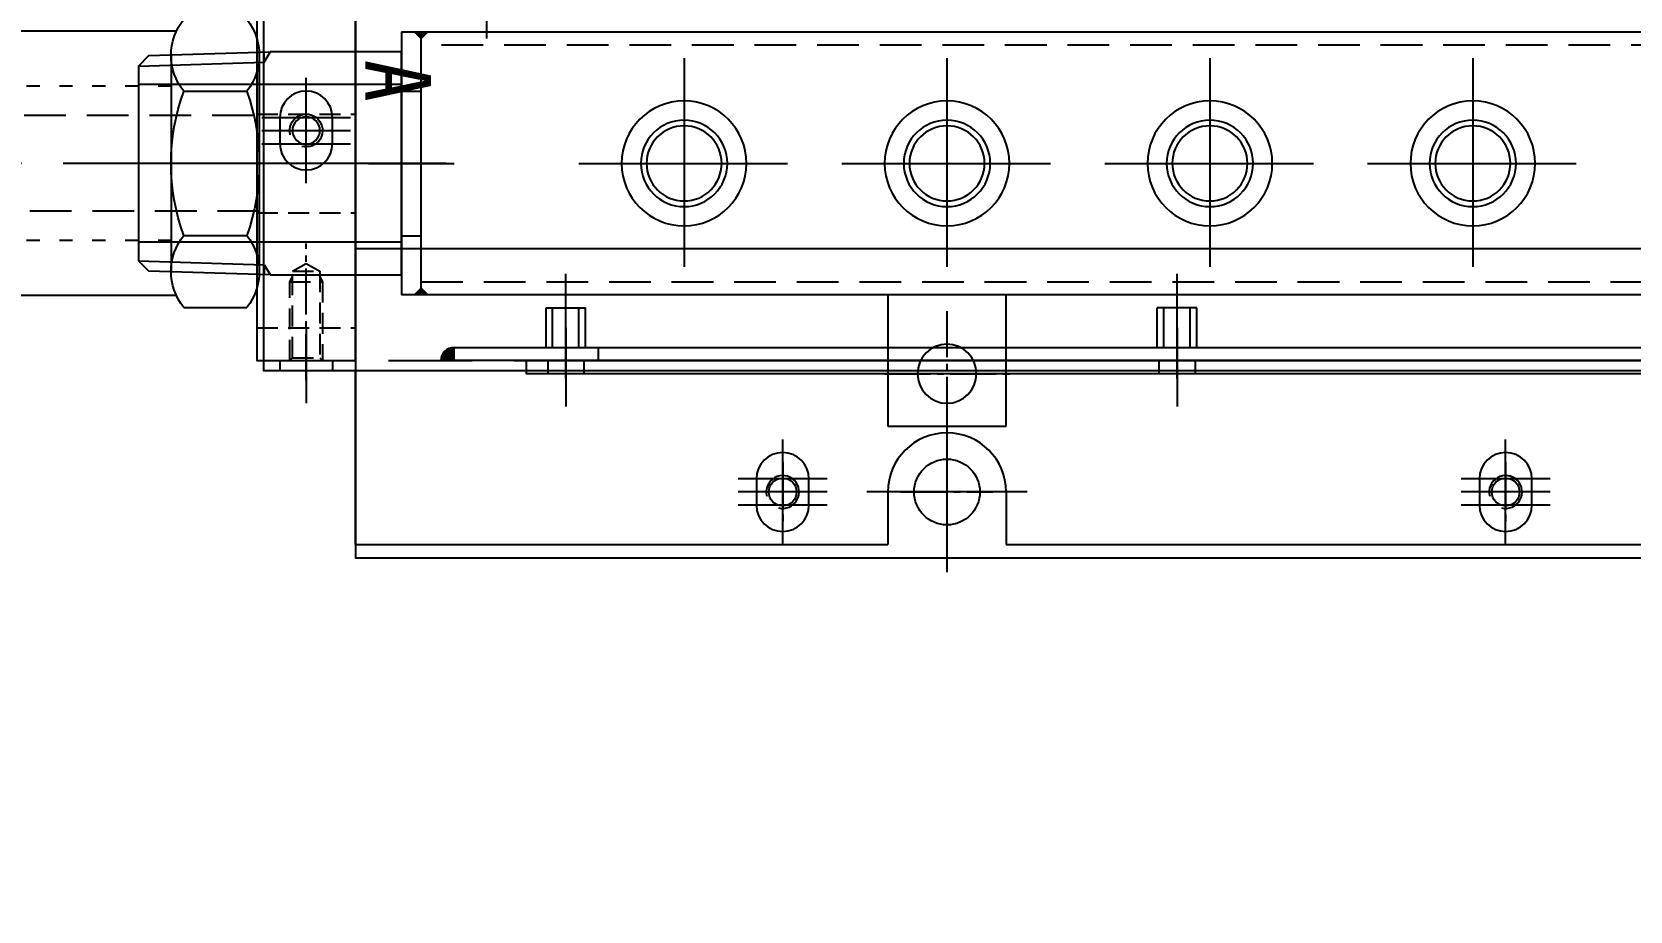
# Model space of a CAD drawing. Header units: millimetres. Extents: x 282 to 14566, y -4134 to 5341.
# Drawn here: x 8191.9 to 8435.1, y 1496.6 to 1630.3 of the extents above; entities that cross this region are included whole.
import ezdxf

# ---------------------------------------------------------------- set-up
doc = ezdxf.new("R2010")
doc.units = ezdxf.units.MM
for name, pattern in [('CENTER', [50.8, 31.75, -6.35, 6.35, -6.35]), ('CENTER1', [10, 7, -1, 1, -1]), ('DASHED', [5, 2, -3]), ('HIDDEN', [9.525, 6.35, -3.175]), ('HIDDEN2', [4.7625, 3.175, -1.5875]), ('HIDDENX2', [19.05, 12.7, -6.35]), ('PHANTOM', [63.5, 31.75, -6.35, 6.35, -6.35, 6.35, -6.35])]:
    doc.linetypes.add(name, pattern=pattern)
for name, color, linetype in [('BALL-VALVE-1', 1, 'CENTER'), ('BALL-VALVE-2', 2, 'HIDDEN'), ('BALL-VALVE-3', 3, 'DASHED'), ('BALL-VALVE-4', 4, 'PHANTOM'), ('BALL-VALVE-5', 7, 'Continuous'), ('BALL-VALVE-8', 8, 'Continuous'), ('CENTER', 1, 'CENTER'), ('THIN', 3, 'Continuous')]:
    doc.layers.add(name, color=color, linetype=linetype)
doc.styles.add('HAN', font='')
doc.styles.get('HAN').set_extended_font_data('GulimChe')

# ---------------------------------------------------------------- blocks, each defined once
blk = doc.blocks.new('A$C065017E1')
at = {"color": 1, "linetype": 'CENTER1'}
for p, q in [((-560, 17), (-560, 3)), ((-585, 14.58), (-585, 5.42)), ((-475, 14.58), (-475, 5.42)), ((-580.42, 10), (-589.58, 10)), ((-567, 10), (-553, 10)), ((-470.42, 10), (-479.58, 10))]:
    blk.add_line(p, q, dxfattribs=at)
at = {"color": 2, "ltscale": 10}
blk.add_lwpolyline([(-650, 580), (-650, 0), (0, 0), (0, 580)], close=True, dxfattribs=at)
at = {"color": 2}
blk.add_circle((-560, 10), 5, dxfattribs=at)
at = {"color": 3}
for centre in [(-585, 10), (-475, 10)]:
    blk.add_circle(centre, 2.1, dxfattribs=at)
for centre in [(-585, 10), (-475, 10)]:
    blk.add_arc(centre, 2.5, 255.409, 195.034)
blk = doc.blocks.new('A$C5C183642')
at = {"color": 1, "linetype": 'CENTER1'}
blk.add_line((-610, -8), (-610, 5), dxfattribs=at)
at = {"color": 3}
blk.add_lwpolyline([(20, -40), (-630, -40), (-630, 0), (20, 0)], close=True, dxfattribs=at)
blk = doc.blocks.new('A$C4F3D6082')
at = {"color": 1, "linetype": 'CENTER1'}
for p, q in [((7.5, 30.5), (7.5, 39.5)), ((12, 35), (3, 35)), ((7.5, -3), (7.5, 17.79))]:
    blk.add_line(p, q, dxfattribs=at)
at = {"color": 6, "linetype": 'HIDDEN2'}
for p, q in [((15, 37.48), (0, 37.48)), ((15, 22.48), (0, 22.48))]:
    blk.add_line(p, q, dxfattribs=at)
at = {"color": 6, "linetype": 'CENTER1'}
blk.add_line((-5, 29.98), (20, 29.98), dxfattribs=at)
at = {"color": 2, "linetype": 'HIDDEN2'}
for p, q in [((9.57, 13.6), (5.43, 13.6)), ((10, 12), (5, 12))]:
    blk.add_line(p, q, dxfattribs=at)
at = {"linetype": 'HIDDEN2'}
blk.add_line((15, 5), (0, 5), dxfattribs=at)
at = {"color": 30}
blk.add_lwpolyline([(0, 0), (0, 520), (15, 520), (15, 0)], close=True, dxfattribs=at)
at = {"color": 2, "linetype": 'HIDDEN2'}
for points in [[(9.57, 0.43), (9.57, 13.6), (7.5, 14.79), (5.43, 13.6), (5.43, 0.43)], [(5.43, 12.75), (5, 12), (5, 0)], [(10, 0), (10, 12), (9.57, 12.75)], [(10, 0), (9.57, 0.43), (5.43, 0.43), (5, 0)]]:
    blk.add_lwpolyline(points, dxfattribs=at)
at = {"color": 3}
blk.add_circle((7.5, 35), 2.1, dxfattribs=at)
blk.add_arc((7.5, 35), 2.5, 345.409, 285.034)
at = {"color": 2, "style": 'HAN'}
blk.add_text('A', height=10, rotation=90, dxfattribs=at).set_placement((-1.51, 39.35))
blk = doc.blocks.new('A$C197C64E6')
at = {"color": 1, "linetype": 'CENTER'}
for p, q in [((-603, -4.74), (-603, 11.2)), ((-510, -4.74), (-510, 11.2))]:
    blk.add_line(p, q, dxfattribs=at)
for p, q in [((-606, 6), (-600, 6)), ((-606, 0), (-606, 6)), ((-605, 0), (-605, 6)), ((-601, 0), (-601, 6)), ((-600, 0), (-600, 6)), ((-513, 0), (-513, 6)), ((-507, 6), (-513, 6)), ((-512, 0), (-512, 6)), ((-508, 0), (-508, 6)), ((-507, 0), (-507, 6))]:
    blk.add_line(p, q)
at = {"color": 2, "linetype": 'HIDDEN'}
blk.add_line((-598, -2), (-598, 0), dxfattribs=at)
at = {"color": 3}
blk.add_lwpolyline([(0, 0), (0, -2), (-620, -2), (-620, 0)], close=True, dxfattribs=at)
blk = doc.blocks.new('A$C664E0AA2')
h = blk.add_hatch(color=256)
h.dxf.hatch_style = 1
h.paths.add_polyline_path([(-600, -538, 0.414214), (-602, -540), (-600, -540)])
at = {"color": 1, "linetype": 'CENTER'}
for p, q in [((-622.5, -513), (-622.5, -497)), ((-629.25, -503), (-615.75, -503)), ((-629.25, -505), (-615.75, -505)), ((-629.25, -507), (-615.75, -507)), ((-622.5, -535), (-622.5, -546.5)), ((-525, -547.82), (-525, -572.18)), ((-550, -568), (-550, -552)), ((-440, -568), (-440, -552)), ((-543.25, -558), (-556.75, -558)), ((-433.25, -558), (-446.75, -558)), ((-543.25, -560), (-556.75, -560)), ((-512.82, -560), (-537.18, -560)), ((-433.25, -560), (-446.75, -560)), ((-543.25, -562), (-556.75, -562)), ((-433.25, -562), (-446.75, -562))]:
    blk.add_line(p, q, dxfattribs=at)
at = {"color": 2, "linetype": 'HIDDENX2'}
for p, q in [((-629, -540), (49, -540)), ((-626.5, -540), (-626.5, -541.5)), ((-618.5, -540), (-618.5, -541.5))]:
    blk.add_line(p, q, dxfattribs=at)
at = {"color": 3}
for p, q in [((-615, -568), (-615, -541.5)), ((-534, -560), (-534, -568)), ((-516, -560), (-516, -568)), ((-615, -568), (-534, -568)), ((-516, -568), (-409, -568))]:
    blk.add_line(p, q, dxfattribs=at)
blk.add_lwpolyline([(49, -541.5), (49, -18.5), (-629, -18.5), (-629, -541.5)], close=True, dxfattribs=at)
for points in [[(-618.5, -503, 1), (-626.5, -503), (-626.5, -507, 1), (-618.5, -507)], [(-546, -558, 1), (-554, -558), (-554, -562, 1), (-546, -562)], [(-436, -558, 1), (-444, -558), (-444, -562, 1), (-436, -562)]]:
    blk.add_lwpolyline(points, format="xyb", close=True, dxfattribs=at)
blk.add_arc((-600, -540), 2, 90, 180)
blk.add_arc((-525, -560), 9, 0, 180, dxfattribs=at)
blk.add_blockref('A$C197C64E6', (20, -538))
blk = doc.blocks.new('A$C69F530FE')
at = {"color": 1, "linetype": 'CENTER'}
for p, q in [((-586, 5), (-586, -7)), ((-493, 5), (-493, -7))]:
    blk.add_line(p, q, dxfattribs=at)
at = {"color": 2, "linetype": 'HIDDEN'}
for p, q in [((-588.75, 0), (-588.75, -2)), ((-583.25, 0), (-583.25, -2)), ((-495.75, 0), (-495.75, -2)), ((-490.25, 0), (-490.25, -2))]:
    blk.add_line(p, q, dxfattribs=at)
at = {"color": 3}
blk.add_lwpolyline([(6, -2), (-592, -2), (-592, 0), (6, 0)], close=True, dxfattribs=at)
blk = doc.blocks.new('A$C086D17AC')
for p, q in [((0, -17), (0, 17)), ((0, 17), (20, 17)), ((20.87, 15.42), (20.87, 16.9)), ((0, 12), (40, 12)), ((0, -12), (40, -12)), ((0, -17), (20, -17)), ((20.87, -15.42), (20.87, -16.9))]:
    blk.add_line(p, q)
blk.add_lwpolyline([(20, 17), (20, 16.92), (38.47, 16.35), (40, 14.82), (40, -14.82), (38.47, -16.35), (20, -16.92), (20, -17)])
at = {"layer": 'CENTER'}
blk.add_line((-6.81, 0), (44.74, 0), dxfattribs=at)
at = {"layer": 'THIN'}
for points in [[(40, 14.82), (20.87, 15.42), (20, 16.92)], [(40, -14.82), (20.87, -15.42), (20, -16.92)]]:
    blk.add_lwpolyline(points, dxfattribs=at)
blk = doc.blocks.new('A$C13B9252F')
for points in [[(-79, 52), (-80, 51), (-81, 52)], [(-80, 13), (-81, 12), (-79, 12)]]:
    blk.add_hatch(color=256).paths.add_polyline_path(points)
at = {"color": 1, "linetype": 'CENTER1'}
for p, q in [((0, 54.5), (0, 73.5)), ((-9.5, 64), (9.5, 64))]:
    blk.add_line(p, q, dxfattribs=at)
for p, q in [((-9, 52), (-9, 72)), ((-9, 72), (9, 72)), ((9, 72), (9, 52))]:
    blk.add_line(p, q)
at = {"color": 2, "linetype": 'HIDDEN2', "ltscale": 2}
for p, q in [((-80, 50), (520, 50)), ((-83, 43), (-80, 43)), ((-83, 21), (-80, 21)), ((520, 14), (-80, 14))]:
    blk.add_line(p, q, dxfattribs=at)
at = {"color": 1, "linetype": 'CENTER1', "ltscale": 2}
blk.add_line((-88, 32), (-75, 32), dxfattribs=at)
for points in [[(-83, 12), (-83, 52)], [(-83, 12), (523, 12), (523, 52), (-83, 52)], [(-81, 52), (-80, 51), (-80, 13), (-81, 12)], [(-80, 51), (-79, 52)], [(-79, 12), (-80, 13)]]:
    blk.add_lwpolyline(points)
for centre, radius in [((0, 64), 4.5), ((-40, 32), 9.5), ((0, 32), 9.5), ((40, 32), 9.5), ((80, 32), 9.5), ((-40, 32), 5.72), ((0, 32), 5.72), ((40, 32), 5.72), ((80, 32), 5.72)]:
    blk.add_circle(centre, radius)
at = {"layer": 'CENTER'}
for p, q in [((-40, 16), (-40, 48)), ((0, 16), (0, 48)), ((40, 16), (40, 48)), ((80, 16), (80, 48)), ((-56, 32), (-24, 32)), ((-16, 32), (16, 32)), ((24, 32), (56, 32)), ((64, 32), (96, 32))]:
    blk.add_line(p, q, dxfattribs=at)
at = {"layer": 'THIN'}
for centre in [(-40, 32), (0, 32), (40, 32), (80, 32)]:
    blk.add_circle(centre, 6.58, dxfattribs=at)
at = {"rotation": 180}
blk.add_blockref('A$C086D17AC', (-83, 32), dxfattribs=at)
blk = doc.blocks.new('A$C53025D84')
at = {"layer": 'BALL-VALVE-1'}
for p, q in [((123.76, 60.25), (123.76, -78.79)), ((181.53, -53.51), (65.99, -53.51))]:
    blk.add_line(p, q, dxfattribs=at)
at = {"layer": 'BALL-VALVE-2'}
for p, q in [((179.64, -46.25), (67.87, -46.25)), ((178.79, -60.78), (68.72, -60.78))]:
    blk.add_line(p, q, dxfattribs=at)
at = {"layer": 'BALL-VALVE-3'}
for p, q in [((139.43, -16.1), (108.08, -16.1)), ((139.43, -40.62), (108.08, -40.62)), ((108.11, -41.78), (103.64, -41.78)), ((166.23, -41.78), (139.4, -41.78)), ((108.11, -65.25), (103.64, -65.25)), ((166.23, -65.25), (139.4, -65.25))]:
    blk.add_line(p, q, dxfattribs=at)
at = {"layer": 'BALL-VALVE-4'}
for p, q in [((108.11, -33.4), (102.83, -33.4)), ((167.03, -33.4), (139.4, -33.4)), ((108.11, -73.63), (102.83, -73.63)), ((167.03, -73.63), (139.4, -73.63))]:
    blk.add_line(p, q, dxfattribs=at)
blk.add_lwpolyline([(106.99, -53.51), (106.99, 41.49, -1), (140.52, 41.49), (140.52, -53.51, -1), (106.99, -53.51, -1)], format="xyb", dxfattribs=at)
at = {"layer": 'BALL-VALVE-5'}
for p, q in [((88.31, -31.59), (69.79, -31.59)), ((92.14, -31.59), (101.72, -31.59)), ((168.14, -31.59), (177.72, -31.59)), ((67.87, -69.97), (67.87, -37.06)), ((90.23, -69.97), (90.23, -37.06)), ((90.23, -69.97), (90.23, -37.06)), ((103.64, -69.97), (103.64, -37.06)), ((166.23, -69.97), (166.23, -37.06)), ((179.64, -69.97), (179.64, -37.06)), ((88.31, -42.55), (69.79, -42.55)), ((92.14, -42.55), (101.72, -42.55)), ((168.14, -42.55), (177.72, -42.55)), ((88.31, -64.48), (69.79, -64.48)), ((92.14, -64.48), (101.72, -64.48)), ((168.14, -64.48), (177.72, -64.48)), ((88.31, -75.44), (69.79, -75.44)), ((92.14, -75.44), (101.72, -75.44)), ((168.14, -75.44), (177.72, -75.44))]:
    blk.add_line(p, q, dxfattribs=at)
for points in [[(108.11, -75.87), (139.4, -75.87), (139.4, -31.16), (108.11, -31.16)], [(123.76, -66.41), (134.92, -59.96), (134.92, -47.06), (123.76, -40.62), (112.59, -47.06), (112.59, -59.96)]]:
    blk.add_lwpolyline(points, close=True, dxfattribs=at)
for radius in [13.97, 11.17, 6.71]:
    blk.add_circle((123.76, -53.51), radius, dxfattribs=at)
for centre, radius, start, end in [((76.66, -37.07), 8.79, 141.4251, 218.5749), ((81.44, -37.07), 8.79, 321.4251, 38.5749), ((99.01, -37.07), 8.79, 141.4251, 218.5749), ((94.85, -37.07), 8.79, 321.4251, 38.5749), ((175.01, -37.07), 8.79, 141.4251, 218.5749), ((170.85, -37.07), 8.79, 321.4251, 38.5749), ((100.19, -53.51), 32.32, 160.1638, 199.8362), ((57.91, -53.51), 32.32, 340.1638, 19.8362), ((122.54, -53.51), 32.32, 160.1638, 199.8362), ((71.32, -53.51), 32.32, 340.1638, 19.8362), ((198.54, -53.51), 32.32, 160.1638, 199.8362), ((147.32, -53.51), 32.32, 340.1638, 19.8362), ((76.66, -69.96), 8.79, 141.4251, 218.5749), ((81.44, -69.96), 8.79, 321.4251, 38.5749), ((99.01, -69.96), 8.79, 141.4251, 218.5749), ((94.85, -69.96), 8.79, 321.4251, 38.5749), ((175.01, -69.96), 8.79, 141.4251, 218.5749), ((170.85, -69.96), 8.79, 321.4251, 38.5749)]:
    blk.add_arc(centre, radius, start, end, dxfattribs=at)
at = {"layer": 'BALL-VALVE-8'}
blk.add_circle((123.76, -53.51), 5.42, dxfattribs=at)

msp = doc.modelspace()

# ---------------------------------------------------------------- block references
for name, p in [('A$C664E0AA2', (8856.162, 2120.349)), ('A$C065017E1', (8891.162, 1550.349)), ('A$C5C183642', (8871.162, 1637.349)), ('A$C69F530FE', (8859.162, 1580.349))]:
    msp.add_blockref(name, p)
at = {"xscale": -1}
msp.add_blockref('A$C4F3D6082', (8241.162, 1580.349), dxfattribs=at)
at = {"xscale": -1, "rotation": 180}
msp.add_blockref('A$C13B9252F', (8331.162, 1642.349), dxfattribs=at)
at = {"ltscale": 10, "xscale": -1, "rotation": 180}
msp.add_blockref('A$C53025D84', (8046.894, 1556.836), dxfattribs=at)

doc.saveas('drawing.dxf')
